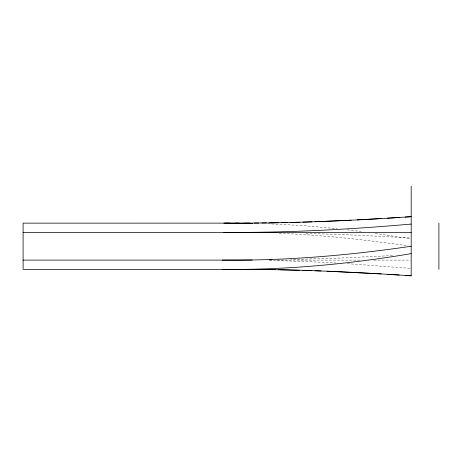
<?xml version="1.0" encoding="UTF-8"?>
<svg xmlns="http://www.w3.org/2000/svg" width="462" height="462" viewBox="0 0 462 462"><rect width="100%" height="100%" fill="white"/><g stroke="black" fill="none" stroke-linecap="round" stroke-linejoin="round"><path stroke-width="0.35" stroke-dasharray="2.31 1.73" d="M392.573 255.59L339.154 258.073L290.742 259.529M276.773 260.106L359.898 260.106M373.92 260.106L410.516 260.106M269.479 260.447L302.87 261.394L335.799 262.97M305.902 233.327L357.23 235.17L410.516 237.895M267.66 223.735L302.87 225.583L337.144 228.696M279.204 233.304C322.285 235.014 365.188 239.755 407.859 245.778M347.193 263.646L410.516 268.364M347.193 229.828L361.238 231.554M375.254 233.425L410.516 238.75"/><path stroke-width="0.69" d="M411.18 253.638C348.81 264.114 285.62 270.108 222.343 269.346M411.18 246.246C350.184 255.232 288.588 260.591 226.906 260.106L23.1 260.106M411.18 224.07C348.902 229.568 286.394 232.784 223.862 232.386M405.203 217.071L411.18 216.678C352.679 220.634 294.069 223.21 235.424 223.134M399.226 217.458L387.248 218.203M381.254 218.561L357.23 219.895M351.207 220.201L314.986 221.748M311.96 221.852L302.87 222.141M299.838 222.234L290.742 222.47M287.705 222.54L281.635 222.672M278.598 222.73L269.479 222.88M269.479 259.875L271.91 259.846M261.879 222.973L266.441 222.921M254.279 223.042L258.841 223.007M243.636 223.106L249.717 223.077M252.252 260.031L222.343 260.106M239.073 223.123L23.1 223.146L23.1 269.346L226.906 269.346M225.381 223.146L252.76 223.365M23.1 232.386L411.18 232.386M223.862 223.146L229.949 223.158M226.247 269.346L236.03 269.358M239.073 269.369L248.198 269.404M235.424 269.358L257.322 269.473M252.76 269.438C305.619 269.739 358.443 272.291 411.18 275.814L411.18 186.186M260.36 232.519L269.479 232.617M261.879 269.519L275.56 269.71M278.598 269.762L299.838 270.258M302.87 270.351L311.96 270.64M314.986 270.744L321.032 270.969M327.079 271.206L381.254 273.931M387.248 274.289L399.226 275.034M405.203 275.421L411.18 275.814M438.9 223.146L438.9 269.346"/></g></svg>
